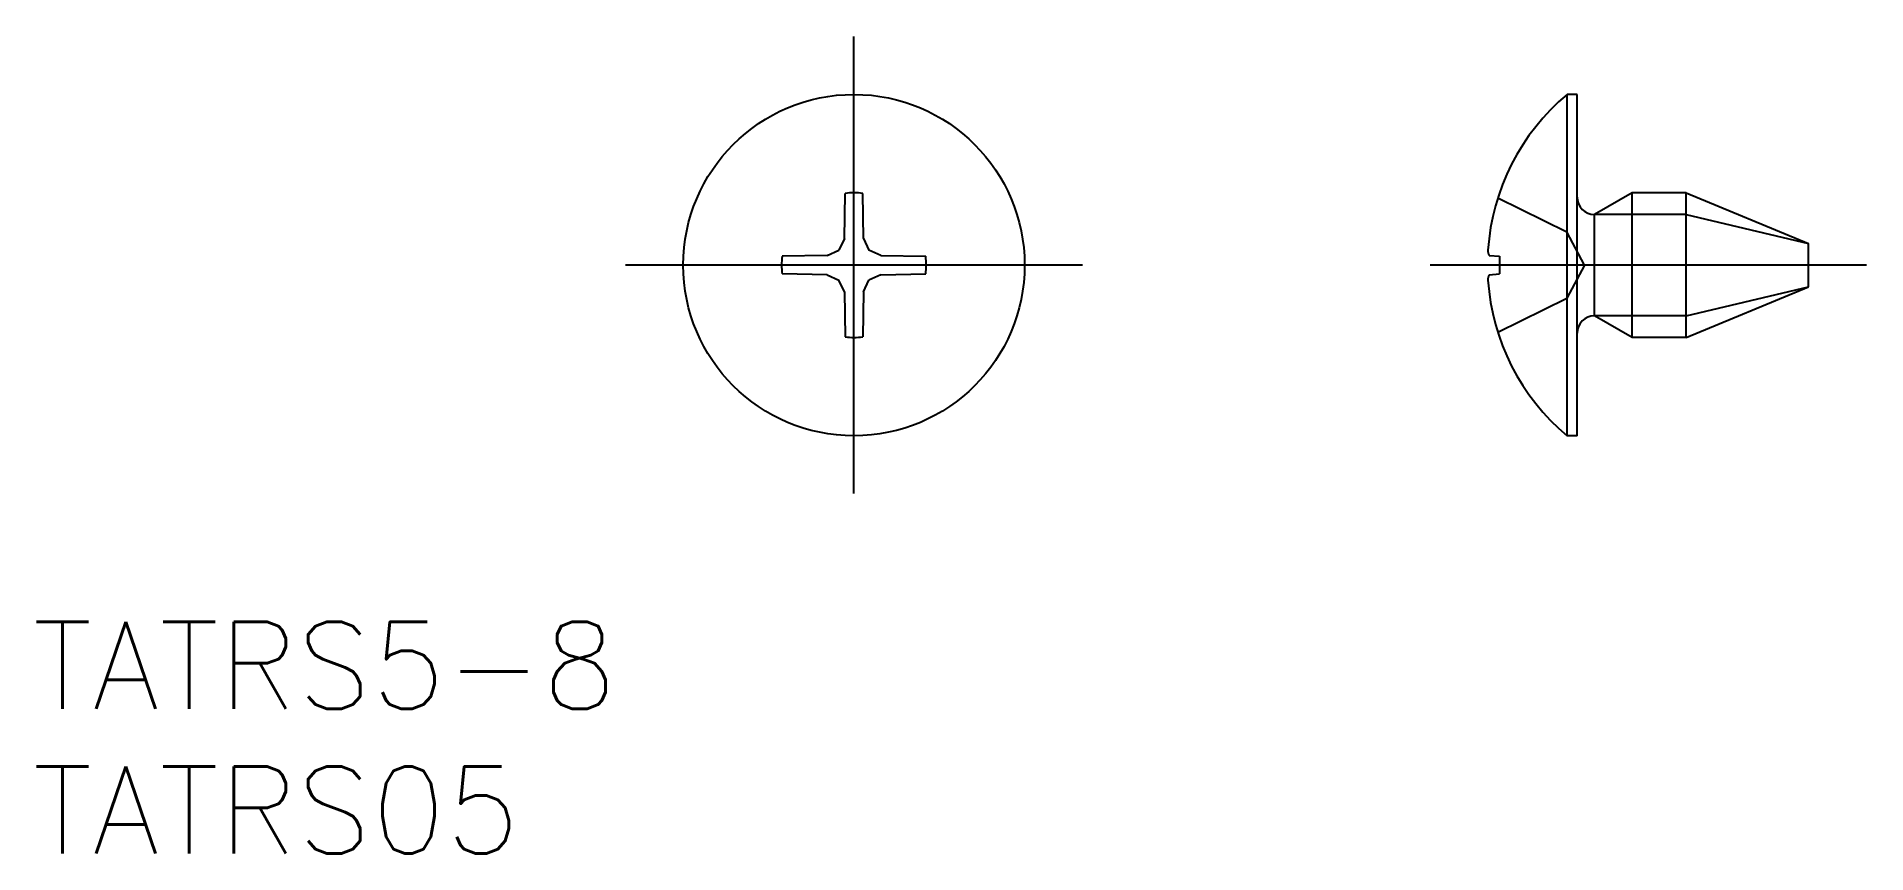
# Model space of a CAD drawing. Extents: x -28.3 to 35, y -20.3 to 7.9.
import ezdxf

# ---------------------------------------------------------------- set-up
doc = ezdxf.new("R2010")
doc.units = 0
doc.linetypes.add('CENTER', pattern=[50.8, 31.75, -6.35, 6.35, -6.35])
doc.linetypes.add('DASHED', pattern=[19.05, 12.7, -6.35])
doc.layers.get('0').update_dxf_attribs({"linetype": 'CONTINUOUS'})
doc.layers.add('CENTER', color=1, linetype='CENTER')
doc.styles.get("Standard").update_dxf_attribs({"font": 'txt.shx', "height": 3, "bigfont": 'bigfont.shx'})

msp = doc.modelspace()

# ---------------------------------------------------------------- linework, layer by layer
at = {"color": 7, "linetype": 'CONTINUOUS'}
for p, q in [((24.652, -5.9), (24.652, 5.9)), ((25, 5.9), (24.652, 5.9)), ((25, -5.9), (25, 5.9)), ((-0.331, 0.925), (-0.304, 2.481)), ((0.331, 0.925), (0.304, 2.481)), ((26.899, 2.5), (25.6, 1.75)), ((26.899, -2.5), (26.899, 2.5)), ((28.775, 2.5), (26.899, 2.5)), ((28.775, 2.5), (33, 0.75)), ((28.775, -2.5), (28.775, 2.5)), ((25.6, -1.75), (25.6, 1.75)), ((-0.331, 0.925), (-0.52, 0.52)), ((0.331, 0.925), (0.52, 0.52)), ((33, -0.75), (33, 0.75)), ((-0.925, 0.331), (-2.481, 0.304)), ((-0.925, 0.331), (-0.52, 0.52)), ((0.925, 0.331), (0.52, 0.52)), ((0.925, 0.331), (2.481, 0.304)), ((21.956, 0.331), (22.317, 0.304)), ((22.317, 0.304), (22.317, -0.304)), ((-0.925, -0.331), (-2.481, -0.304)), ((-0.925, -0.331), (-0.52, -0.52)), ((-0.331, -0.925), (-0.52, -0.52)), ((0.331, -0.925), (0.52, -0.52)), ((0.925, -0.331), (0.52, -0.52)), ((0.925, -0.331), (2.481, -0.304)), ((21.956, -0.331), (22.317, -0.304)), ((-0.331, -0.925), (-0.304, -2.481)), ((0.331, -0.925), (0.304, -2.481)), ((28.775, -2.5), (33, -0.75)), ((26.899, -2.5), (25.6, -1.75)), ((28.775, -2.5), (26.899, -2.5)), ((25, -5.9), (24.652, -5.9))]:
    msp.add_line(p, q, dxfattribs=at)
at = {"color": 3, "linetype": 'DASHED'}
for p, q in [((22.259, 2.323), (24.642, 1.145)), ((24.642, 1.145), (24.642, -1.145)), ((25.25, 0), (24.642, 1.145)), ((25.25, 0), (24.642, -1.145)), ((22.259, -2.323), (24.642, -1.145))]:
    msp.add_line(p, q, dxfattribs=at)
at = {"color": 3, "linetype": 'CONTINUOUS'}
for p, q in [((28.775, 1.75), (25.6, 1.75)), ((28.775, 1.75), (33, 0.75)), ((28.775, -1.75), (33, -0.75)), ((28.775, -1.75), (25.6, -1.75))]:
    msp.add_line(p, q, dxfattribs=at)
at = {"color": 7, "linetype": 'CONTINUOUS'}
msp.add_circle((0, 0), 5.9, dxfattribs=at)
for centre, radius, start, end in [((29.6, 0), 7.7, 129.98312, 176.12979), ((0, 0), 2.5, 83.02339, 96.97661), ((25.6, 2.35), 0.6, 180, 270), ((0, 0), 2.5, 173.02339, 186.97661), ((0, 0), 2.5, 353.02339, 6.97661), ((22.319, 0.503), 0.402, 177.5679, 205.28518), ((22.319, -0.503), 0.402, 154.71482, 182.4321), ((29.6, 0), 7.7, 183.87021, 230.01688), ((25.6, -2.35), 0.6, 90, 180), ((0, 0), 2.5, 263.02339, 276.97661)]:
    msp.add_arc(centre, radius, start, end, dxfattribs=at)
at = {"layer": 'CENTER', "color": 1, "linetype": 'CENTER'}
for p, q in [((0, -7.9), (0, 7.9)), ((7.9, 0), (-7.9, 0)), ((35, 0), (19.917, 0))]:
    msp.add_line(p, q, dxfattribs=at)

# ---------------------------------------------------------------- texts
at = {"color": 7, "linetype": 'CONTINUOUS'}
for s, p in [('TATRS5-8', (-28.384, -15.337)), ('TATRS05', (-28.384, -20.337))]:
    msp.add_text(s, height=3, dxfattribs=at).set_placement(p)

doc.saveas('drawing.dxf')
